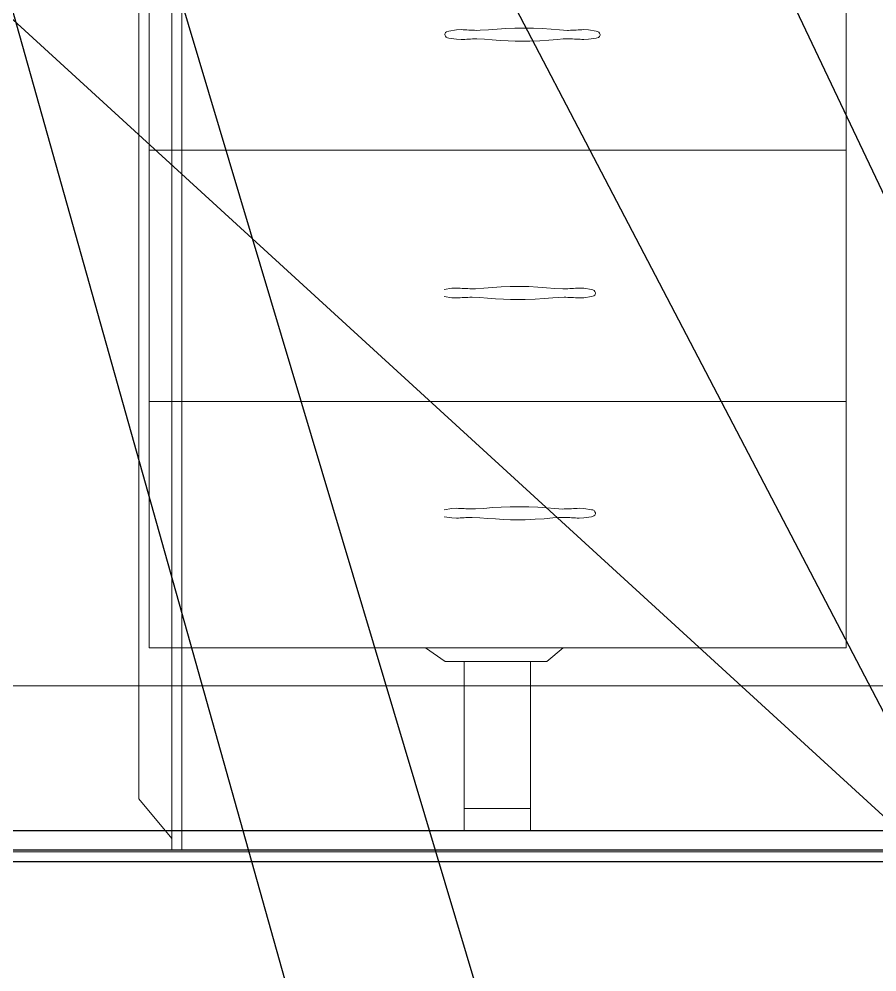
# Model space of a CAD drawing. Header units: millimetres. Extents: x -35117 to 70520, y -28859 to 27816.
# Drawn here: x -9199 to -8682, y -7792 to -7217 of the extents above; entities that cross this region are included whole.
import ezdxf

# ---------------------------------------------------------------- set-up
doc = ezdxf.new("R2010")
doc.units = ezdxf.units.MM
doc.layers.add('Hull', color=1, linetype='Continuous', lineweight=40)
doc.layers.add('Other', color=3, linetype='Continuous', lineweight=60)
doc.layers.add('KabeliError', color=7, linetype='Continuous')
doc.layers.add('ПозицииОборудования', color=7, linetype='Continuous')

msp = doc.modelspace()

# ---------------------------------------------------------------- linework, layer by layer
msp.add_line((-11700.446, -7706.447), (-6500.653, -7706.447))
at = {"color": 3}
for p, q in [((-6300.653, -7718.447), (-11900.405, -7718.447)), ((-6300.653, -7725.447), (-11900.405, -7725.447))]:
    msp.add_line(p, q, dxfattribs=at)
at = {"layer": 'Hull', "color": 86, "linetype": 'Continuous', "lineweight": 20}
for p, q in [((-9106.405, -7718.425), (-9106.405, -6674.426)), ((-9100.405, -6674.426), (-9100.405, -7718.425))]:
    msp.add_line(p, q, dxfattribs=at)
msp.add_lwpolyline([(-9106.405, -7711.274), (-9106.405, -6681.576), (-9126.406, -6705.412), (-9126.406, -7687.439), (-9106.405, -7711.274)], dxfattribs=at)
msp.add_lwpolyline([(-6400.405, -7719.426), (-11163.406, -7719.426), (-11163.406, -7569.426), (-11148.403, -7569.426, 0.1316516), (-11111.8, -7606.029, 0.1316527), (-11061.8, -7619.426), (-6547.628, -7619.426), (-6400.405, -7704.425), (-6400.405, -7719.426)], format="xyb", dxfattribs=at)
at = {"layer": 'KabeliError', "color": 5}
msp.add_lwpolyline([(-9517.265, -6929.53), (-1528.263, -14239.448)], dxfattribs=at)
msp.add_lwpolyline([(-9517.265, -6929.53), (-1528.263, -14239.448)], dxfattribs=at)
at = {"layer": 'Other', "color": 251, "linetype": 'Continuous', "lineweight": 20}
for p, q in [((-8700.204, -7596.447), (-8700.204, -6956.447)), ((-8700.204, -7596.447), (-8700.204, -6956.447)), ((-9120.204, -6976.447), (-9120.204, -7596.447)), ((-8934.972, -7223.949), (-8939.619, -7224.685)), ((-8932.164, -7223.81), (-8934.972, -7223.949)), ((-8895.213, -7222.864), (-8899.559, -7222.864)), ((-8890.867, -7222.864), (-8895.213, -7222.864)), ((-8855.454, -7223.949), (-8858.261, -7223.81)), ((-8850.807, -7224.685), (-8855.454, -7223.949)), ((-8939.619, -7228.919), (-8934.972, -7229.654)), ((-8934.972, -7229.654), (-8932.164, -7229.793)), ((-8899.559, -7230.739), (-8899.559, -7230.739)), ((-8899.559, -7230.739), (-8890.867, -7230.739)), ((-8890.867, -7230.739), (-8890.867, -7230.739)), ((-8858.261, -7229.793), (-8855.454, -7229.654)), ((-8855.454, -7229.654), (-8850.807, -7228.919)), ((-8848.419, -7226.649), (-8848.419, -7226.954)), ((-9120.204, -7296.447), (-8700.204, -7296.447)), ((-8937.775, -7379.712), (-8942.421, -7380.448)), ((-8934.967, -7379.573), (-8937.775, -7379.712)), ((-8898.016, -7378.627), (-8902.362, -7378.627)), ((-8893.67, -7378.627), (-8898.016, -7378.627)), ((-8858.257, -7379.712), (-8861.064, -7379.573)), ((-8853.61, -7380.448), (-8858.257, -7379.712)), ((-8942.421, -7384.682), (-8937.775, -7385.417)), ((-8937.775, -7385.417), (-8934.967, -7385.556)), ((-8861.064, -7385.556), (-8858.257, -7385.417)), ((-8858.257, -7385.417), (-8853.61, -7384.682)), ((-8851.222, -7382.412), (-8851.222, -7382.717)), ((-8902.362, -7386.502), (-8902.362, -7386.502)), ((-8902.362, -7386.502), (-8893.67, -7386.502)), ((-8893.67, -7386.502), (-8893.67, -7386.502)), ((-9120.204, -7447.923), (-8700.204, -7447.923)), ((-8934.968, -7512.284), (-8937.775, -7512.424)), ((-8898.016, -7511.338), (-8902.362, -7511.338)), ((-8893.67, -7511.338), (-8898.016, -7511.338)), ((-8858.257, -7512.424), (-8861.064, -7512.284)), ((-8937.775, -7512.424), (-8942.422, -7513.159)), ((-8942.422, -7517.393), (-8937.775, -7518.128)), ((-8853.61, -7513.159), (-8858.257, -7512.424)), ((-8858.257, -7518.128), (-8853.61, -7517.393)), ((-8851.222, -7515.123), (-8851.222, -7515.428)), ((-8937.775, -7518.128), (-8934.968, -7518.267)), ((-8902.362, -7519.213), (-8902.362, -7519.213)), ((-8902.362, -7519.213), (-8893.67, -7519.213)), ((-8893.67, -7519.213), (-8893.67, -7519.213)), ((-8861.064, -7518.267), (-8858.257, -7518.128)), ((-8717.404, -7596.447), (-9120.204, -7596.447)), ((-8700.204, -7596.447), (-9120.204, -7596.447)), ((-8941.897, -7604.58), (-8953.673, -7596.447)), ((-8880.461, -7604.58), (-8870.757, -7596.447)), ((-8941.897, -7604.58), (-8880.461, -7604.58)), ((-8930.404, -7706.447), (-8890.404, -7706.447))]:
    msp.add_line(p, q, dxfattribs=at)
at = {"layer": 'Other', "color": 251, "linetype": 'Continuous', "lineweight": 20, "extrusion": (0, 1, 0)}
for p, q in [((-8930.404, -7706.447), (-8930.404, -7604.58)), ((-8890.404, -7706.447), (-8890.404, -7604.58)), ((-8930.404, -7693.169), (-8890.404, -7693.169))]:
    msp.add_line(p, q, dxfattribs=at)
at = {"layer": 'Other', "color": 251, "linetype": 'Continuous', "lineweight": 20, "flags": 128}
for points in [[(-8939.619, -7224.685), (-8940.906, -7225.121), (-8941.523, -7225.589), (-8941.865, -7226.067), (-8941.996, -7226.494), (-8942.006, -7226.649)], [(-8899.559, -7222.864), (-8899.559, -7222.864), (-8899.776, -7222.869), (-8905.176, -7223.095), (-8910.508, -7223.459), (-8915.677, -7223.875), (-8920.716, -7224.215), (-8923.028, -7224.268), (-8923.028, -7224.268)], [(-8867.397, -7224.268), (-8867.397, -7224.268), (-8868.118, -7224.269), (-8872.957, -7224.024), (-8877.942, -7223.613), (-8883.266, -7223.219), (-8888.671, -7222.93), (-8890.867, -7222.864), (-8890.867, -7222.864)], [(-8923.028, -7229.335), (-8923.028, -7229.335), (-8922.724, -7229.332), (-8918.205, -7229.522), (-8913.543, -7229.907), (-8908.713, -7230.277), (-8903.808, -7230.581), (-8899.559, -7230.739)], [(-8890.867, -7230.739), (-8884.858, -7230.484), (-8879.423, -7230.107), (-8874.06, -7229.682), (-8870.697, -7229.443), (-8867.397, -7229.335), (-8867.397, -7229.335)], [(-8850.807, -7228.919), (-8849.519, -7228.482), (-8848.902, -7228.014), (-8848.56, -7227.537), (-8848.429, -7227.109), (-8848.419, -7226.954)], [(-8902.362, -7378.627), (-8902.362, -7378.627), (-8902.579, -7378.632), (-8907.979, -7378.858), (-8913.311, -7379.222), (-8918.48, -7379.638), (-8923.519, -7379.978), (-8925.831, -7380.031), (-8925.831, -7380.031)], [(-8870.2, -7380.031), (-8870.2, -7380.031), (-8870.921, -7380.032), (-8875.76, -7379.787), (-8880.745, -7379.375), (-8886.069, -7378.982), (-8891.474, -7378.693), (-8893.67, -7378.627), (-8893.67, -7378.627)], [(-8925.831, -7385.098), (-8925.831, -7385.098), (-8925.527, -7385.095), (-8921.007, -7385.285), (-8916.346, -7385.669), (-8911.516, -7386.04), (-8906.611, -7386.344), (-8902.362, -7386.502)], [(-8893.67, -7386.502), (-8887.661, -7386.247), (-8882.226, -7385.87), (-8876.863, -7385.445), (-8873.5, -7385.206), (-8870.2, -7385.098), (-8870.2, -7385.098)], [(-8853.61, -7384.682), (-8852.322, -7384.245), (-8851.705, -7383.777), (-8851.363, -7383.3), (-8851.232, -7382.872), (-8851.222, -7382.717)], [(-8902.362, -7511.338), (-8902.362, -7511.338), (-8902.579, -7511.343), (-8907.979, -7511.569), (-8913.311, -7511.933), (-8918.48, -7512.349), (-8923.519, -7512.689), (-8925.831, -7512.742), (-8925.831, -7512.742)], [(-8870.201, -7512.742), (-8870.201, -7512.742), (-8870.921, -7512.743), (-8875.76, -7512.498), (-8880.745, -7512.087), (-8886.069, -7511.693), (-8891.474, -7511.405), (-8893.67, -7511.338), (-8893.67, -7511.338)], [(-8925.831, -7517.81), (-8925.831, -7517.81), (-8925.528, -7517.806), (-8921.008, -7517.997), (-8916.346, -7518.381), (-8911.516, -7518.751), (-8906.612, -7519.055), (-8902.362, -7519.213)], [(-8893.67, -7519.213), (-8887.661, -7518.958), (-8882.227, -7518.581), (-8876.863, -7518.157), (-8873.5, -7517.917), (-8870.201, -7517.81), (-8870.201, -7517.81)], [(-8853.61, -7517.393), (-8852.323, -7516.956), (-8851.706, -7516.489), (-8851.363, -7516.011), (-8851.232, -7515.583), (-8851.222, -7515.428)]]:
    msp.add_lwpolyline(points, dxfattribs=at)
at = {"layer": 'Other', "color": 251, "linetype": 'Continuous', "lineweight": 20}
for centre, radius, start, end in [((-8902.476, -6722.769), 501.919, 266.60896, 267.653217), ((-8874.663, -6987.911), 236.469, 271.760607, 273.977216), ((-8850.933, -7227.271), 2.59, 13.900986, 87.211079), ((-8939.493, -7226.332), 2.59, 193.900986, 267.211079), ((-8908.592, -7608.78), 379.719, 92.178745, 93.559077), ((-8880.334, -7578.859), 349.763, 86.381809, 87.880368), ((-8905.279, -6878.532), 501.919, 266.60896, 267.653217), ((-8877.465, -7143.674), 236.469, 271.760607, 273.977216), ((-8911.395, -7764.543), 379.719, 92.178745, 93.559077), ((-8883.137, -7734.622), 349.763, 86.381809, 87.880368), ((-8853.736, -7383.034), 2.59, 13.900986, 87.211079), ((-8905.279, -7011.244), 501.919, 266.60896, 267.653217), ((-8877.466, -7276.385), 236.469, 271.760607, 273.977216), ((-8911.396, -7897.254), 379.719, 92.178745, 93.559077), ((-8883.137, -7867.333), 349.763, 86.381809, 87.880368), ((-8853.736, -7515.746), 2.59, 13.900986, 87.211079)]:
    msp.add_arc(centre, radius, start, end, dxfattribs=at)
at = {"layer": 'ПозицииОборудования', "color": 1}
for points in [[(-8786.631, -8257.378), (-9195.757, -6888.591), (-9304.251, -6783.639)], [(-8937.245, -6833.709), (-8897.104, -6860.968), (-8397.146, -7913.743)], [(-8558.355, -7863.372), (-9059.978, -6903.067)], [(-9287.887, -6908.902), (-8898.548, -8294.408)]]:
    msp.add_lwpolyline(points, dxfattribs=at)

doc.saveas('drawing.dxf')
